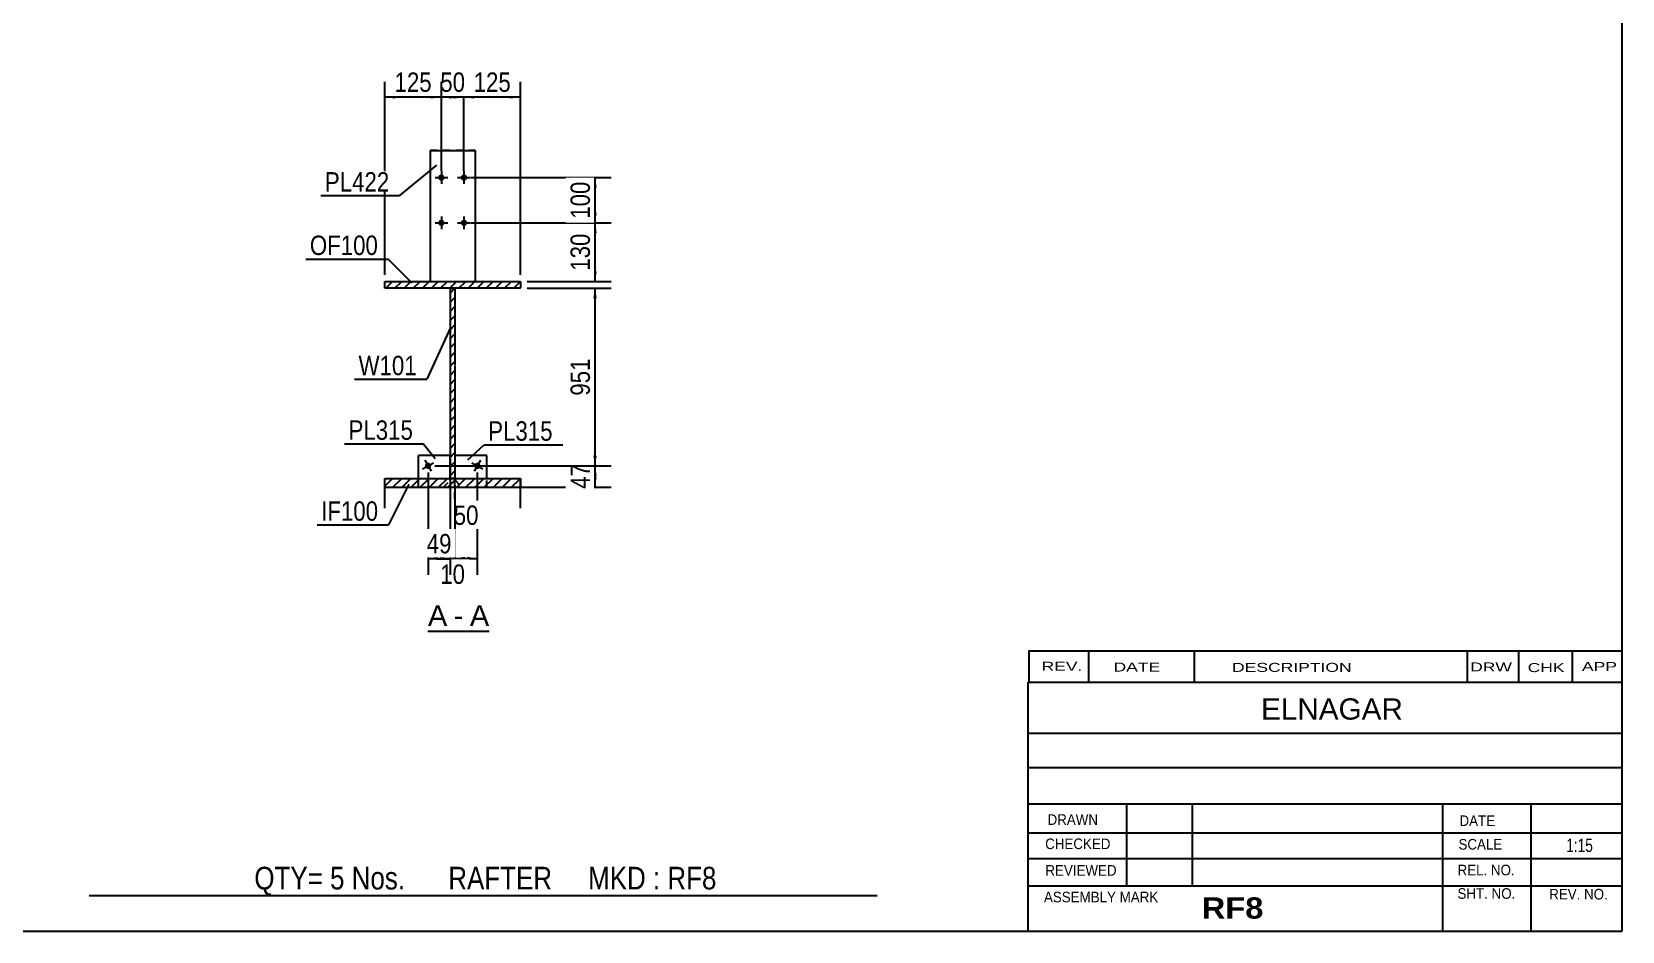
# Model space of a CAD drawing. Header units: millimetres. Extents: x -346 to 56, y -191 to 86.
# Drawn here: x -178.2 to 56.4, y -190.7 to -58 of the extents above; entities that cross this region are included whole.
import ezdxf

# ---------------------------------------------------------------- set-up
doc = ezdxf.new("R2010")
doc.units = ezdxf.units.MM
doc.linetypes.add('DXK_LINE_DOT1', pattern=[1.8814, 0.9407, -0.9407])
doc.styles.add('Arial', font='ARIAL.TTF', dxfattribs={"height": 0.2})
doc.styles.add('Arial Bold', font='ARIALBD.TTF', dxfattribs={"height": 0.2})
doc.styles.add('Arial Narrow', font='ARIALN.TTF', dxfattribs={"height": 0.2})

# ---------------------------------------------------------------- blocks, each defined once
blk = doc.blocks.new('Unknown-623384984-1210')
at = {"color": 5, "linetype": 'Continuous'}
for p, q in [((56.42, -190.71), (56.42, 86.29)), ((-343.58, -190.71), (56.42, -190.71))]:
    blk.add_line(p, q, dxfattribs=at)
blk = doc.blocks.new('Unknown-623384984-12 - 7592')
at = {"color": 7, "linetype": 'Continuous'}
blk.add_line((-119.73, -146.42), (-110.7, -146.42), dxfattribs=at)
at = {"color": 0, "linetype": 'Continuous'}
blk.add_wipeout([(-116.89, -145.67), (-116.89, -142.47), (-119.73, -142.47), (-119.73, -145.67)], dxfattribs=at)
blk.add_wipeout([(-114.51, -145.67), (-114.51, -142.47), (-115.93, -142.47), (-115.93, -145.67)], dxfattribs=at)
at = {"color": 96, "linetype": 'Continuous', "style": 'Arial'}
blk.add_text('A', height=3.06, dxfattribs=at).set_placement((-119.73, -145.67))
at = {"color": 0, "linetype": 'Continuous'}
blk.add_wipeout([(-110.7, -145.67), (-110.7, -142.47), (-113.55, -142.47), (-113.55, -145.67)], dxfattribs=at)
at = {"color": 96, "linetype": 'Continuous', "style": 'Arial'}
for s, p in [('A', (-113.55, -145.67)), ('-', (-115.93, -145.67))]:
    blk.add_text(s, height=3.06, dxfattribs=at).set_placement(p)
blk = doc.blocks.new('Part-623384984-7593 - 7592')
at = {"linetype": 'Continuous'}
h = blk.add_hatch(dxfattribs=at)
h.set_pattern_fill('', scale=0.3, style=0, pattern_type=0)
h.set_pattern_definition([(45, (-106.0851, -94.8621), (-0.67352, 0.67352), [])])
h.paths.add_polyline_path([(-106.09, -95.86), (-106.09, -94.86), (-126.09, -94.86), (-126.09, -95.86)])
at = {"color": 2, "linetype": 'Continuous'}
for p, q in [((-126.09, -95.86), (-126.09, -94.86)), ((-126.09, -94.86), (-106.09, -94.86)), ((-106.09, -95.86), (-126.09, -95.86)), ((-106.09, -94.86), (-106.09, -95.86))]:
    blk.add_line(p, q, dxfattribs=at)
blk = doc.blocks.new('Bolt-623384984-7699 - 7592')
at = {"linetype": 'Continuous'}
for points in [[(-117.29, -79.53, -1), (-118.22, -79.53, -1)], [(-113.95, -79.53, -1), (-114.89, -79.53, -1)], [(-117.29, -86.2, -1), (-118.22, -86.2, -1)], [(-113.95, -86.2, -1), (-114.89, -86.2, -1)]]:
    blk.add_hatch(color=3, dxfattribs=at).paths.add_polyline_path(points)
at = {"color": 3, "linetype": 'Continuous'}
for p, q in [((-118.69, -79.53), (-116.82, -79.53)), ((-117.75, -78.6), (-117.75, -80.46)), ((-115.35, -79.53), (-113.49, -79.53)), ((-114.42, -78.6), (-114.42, -80.46)), ((-118.69, -86.2), (-116.82, -86.2)), ((-117.75, -85.26), (-117.75, -87.13)), ((-115.35, -86.2), (-113.49, -86.2)), ((-114.42, -85.26), (-114.42, -87.13))]:
    blk.add_line(p, q, dxfattribs=at)
blk = doc.blocks.new('Part-623384984-7598 - 7592')
at = {"linetype": 'Continuous'}
h = blk.add_hatch(dxfattribs=at)
h.set_pattern_fill('', scale=0.3, style=0, pattern_type=0)
h.set_pattern_definition([(45, (-115.7518, -95.8621), (-0.67352, 0.67352), [])])
h.paths.add_polyline_path([(-115.75, -123.92), (-115.75, -95.86), (-116.42, -95.86), (-116.42, -123.92)])
at = {"color": 2, "linetype": 'Continuous'}
for p, q in [((-116.42, -107.2), (-116.42, -95.86)), ((-116.42, -95.86), (-115.75, -95.86)), ((-115.75, -95.86), (-115.75, -107.2)), ((-116.42, -123.92), (-116.42, -107.3)), ((-115.75, -107.3), (-115.75, -123.92)), ((-115.75, -123.92), (-116.42, -123.92))]:
    blk.add_line(p, q, dxfattribs=at)
at = {"color": 7, "linetype": 'DXK_LINE_DOT1'}
for p, q in [((-116.42, -126.94), (-116.42, -123.92)), ((-115.75, -126.94), (-115.75, -123.92))]:
    blk.add_line(p, q, dxfattribs=at)
blk = doc.blocks.new('Part-623384984-7672 - 7592')
at = {"color": 2, "linetype": 'Continuous'}
for p, q in [((-116.44, -120.52), (-121.11, -120.52)), ((-121.11, -123.92), (-121.11, -120.52)), ((-116.44, -123.92), (-116.44, -120.52))]:
    blk.add_line(p, q, dxfattribs=at)
at = {"color": 7, "linetype": 'DXK_LINE_DOT1'}
for p, q in [((-116.44, -120.52), (-121.11, -120.52)), ((-121.11, -125.18), (-121.11, -123.92)), ((-117.44, -125.18), (-116.44, -124.18)), ((-116.44, -124.18), (-116.44, -123.92)), ((-121.11, -125.18), (-117.44, -125.18))]:
    blk.add_line(p, q, dxfattribs=at)
blk = doc.blocks.new('Part-623384984-7600 - 7592')
at = {"linetype": 'Continuous'}
h = blk.add_hatch(dxfattribs=at)
h.set_pattern_fill('', scale=0.3, style=0, pattern_type=0)
h.set_pattern_definition([(45, (-106.0851, -123.9151), (-0.67352, 0.67352), [])])
h.paths.add_polyline_path([(-106.09, -125.27), (-106.09, -123.92), (-126.09, -123.92), (-126.09, -125.27)])
at = {"color": 7, "linetype": 'DXK_LINE_DOT1'}
for p, q in [((-126.09, -125.27), (-126.09, -123.92)), ((-106.09, -125.27), (-106.09, -123.92))]:
    blk.add_line(p, q, dxfattribs=at)
at = {"color": 2, "linetype": 'Continuous'}
for p, q in [((-126.09, -125.27), (-126.09, -123.92)), ((-126.09, -123.92), (-106.09, -123.92)), ((-106.09, -123.92), (-106.09, -125.27)), ((-126.09, -128.29), (-126.09, -125.27)), ((-106.09, -125.27), (-126.09, -125.27)), ((-106.09, -128.29), (-106.09, -125.27))]:
    blk.add_line(p, q, dxfattribs=at)
blk = doc.blocks.new('Part-623384984-7669 - 7592')
at = {"color": 2, "linetype": 'Continuous'}
for p, q in [((-111.07, -120.52), (-115.73, -120.52)), ((-115.73, -123.92), (-115.73, -120.52)), ((-111.07, -123.92), (-111.07, -120.52))]:
    blk.add_line(p, q, dxfattribs=at)
at = {"color": 7, "linetype": 'DXK_LINE_DOT1'}
for p, q in [((-111.07, -120.52), (-115.73, -120.52)), ((-115.73, -124.18), (-115.73, -123.92)), ((-115.73, -124.18), (-114.73, -125.18)), ((-111.07, -125.18), (-111.07, -123.92)), ((-114.73, -125.18), (-111.07, -125.18))]:
    blk.add_line(p, q, dxfattribs=at)
blk = doc.blocks.new('Part-623384984-7637 - 7592')
at = {"color": 2, "linetype": 'Continuous'}
for p, q in [((-119.42, -75.53), (-119.42, -94.86)), ((-119.42, -75.53), (-112.75, -75.53)), ((-112.75, -75.53), (-112.75, -94.86))]:
    blk.add_line(p, q, dxfattribs=at)
at = {"color": 7, "linetype": 'DXK_LINE_DOT1'}
for p, q in [((-112.75, -75.53), (-119.42, -75.53)), ((-119.42, -94.86), (-112.75, -94.86))]:
    blk.add_line(p, q, dxfattribs=at)
blk = doc.blocks.new('Bolt-623384984-7708 - 7592')
at = {"linetype": 'Continuous'}
blk.add_hatch(color=3, dxfattribs=at).paths.add_polyline_path([(-112.05, -122.28, -1), (-112.86, -121.82, -1)])
at = {"color": 3, "linetype": 'Continuous'}
for p, q in [((-113.26, -121.59), (-111.64, -122.51)), ((-111.99, -121.24), (-112.91, -122.86))]:
    blk.add_line(p, q, dxfattribs=at)
blk = doc.blocks.new('Bolt-623384984-7711 - 7592')
at = {"linetype": 'Continuous'}
blk.add_hatch(color=3, dxfattribs=at).paths.add_polyline_path([(-119.31, -121.82, -1), (-120.12, -122.28, -1)])
at = {"color": 3, "linetype": 'Continuous'}
for p, q in [((-120.53, -122.51), (-118.91, -121.59)), ((-120.18, -121.24), (-119.26, -122.86))]:
    blk.add_line(p, q, dxfattribs=at)
blk = doc.blocks.new('StraightDimension-623384984-7809 - 7592')
at = {"linetype": 'Continuous'}
for points in [[(-95.34, -87.7), (-95.09, -86.2), (-94.84, -87.7)], [(-94.84, -93.36), (-95.09, -94.86), (-95.34, -93.36)]]:
    blk.add_hatch(color=7, dxfattribs=at).paths.add_polyline_path(points)
at = {"color": 7, "linetype": 'Continuous'}
for p, q in [((-113.42, -86.2), (-92.69, -86.2)), ((-95.09, -94.86), (-95.09, -86.2)), ((-105.09, -94.86), (-92.69, -94.86))]:
    blk.add_line(p, q, dxfattribs=at)
at = {"color": 0}
blk.add_wipeout([(-95.24, -87.19), (-99.44, -87.19), (-99.44, -93.87), (-95.24, -93.87)], dxfattribs=at)
at = {"color": 3, "style": 'Arial Narrow'}
blk.add_text('130', height=2.863, rotation=90.0002, dxfattribs=at).set_placement((-95.84, -93.27))
blk = doc.blocks.new('StraightDimension-623384984-7993 - 7592')
at = {"linetype": 'Continuous'}
for points in [[(-95.34, -123.55), (-95.09, -122.05), (-94.84, -123.55)], [(-94.84, -123.68), (-95.09, -125.18), (-95.34, -123.68)]]:
    blk.add_hatch(color=7, dxfattribs=at).paths.add_polyline_path(points)
at = {"color": 7, "linetype": 'Continuous'}
for p, q in [((-118.72, -122.05), (-92.69, -122.05)), ((-95.09, -125.18), (-95.09, -122.05)), ((-110.07, -125.18), (-92.69, -125.18))]:
    blk.add_line(p, q, dxfattribs=at)
at = {"color": 0}
blk.add_wipeout([(-95.24, -121.19), (-99.44, -121.19), (-99.44, -126.04), (-95.24, -126.04)], dxfattribs=at)
at = {"color": 3, "style": 'Arial Narrow'}
blk.add_text('47', height=2.863, rotation=90.0002, dxfattribs=at).set_placement((-95.84, -125.44))
blk = doc.blocks.new('StraightDimension-623384984-7808 - 7592')
at = {"linetype": 'Continuous'}
for points in [[(-95.34, -81.03), (-95.09, -79.53), (-94.84, -81.03)], [(-94.84, -84.7), (-95.09, -86.2), (-95.34, -84.7)]]:
    blk.add_hatch(color=7, dxfattribs=at).paths.add_polyline_path(points)
at = {"color": 7, "linetype": 'Continuous'}
for p, q in [((-113.42, -79.53), (-92.69, -79.53)), ((-95.09, -86.2), (-95.09, -79.53)), ((-113.42, -86.2), (-92.69, -86.2))]:
    blk.add_line(p, q, dxfattribs=at)
at = {"color": 0}
blk.add_wipeout([(-95.24, -79.52), (-99.44, -79.52), (-99.44, -86.2), (-95.24, -86.2)], dxfattribs=at)
at = {"color": 3, "style": 'Arial Narrow'}
blk.add_text('100', height=2.863, rotation=90.0002, dxfattribs=at).set_placement((-95.84, -85.6))
blk = doc.blocks.new('StraightDimension-623384984-7823 - 7592')
at = {"linetype": 'Continuous'}
for points in [[(-112.92, -67.88), (-114.42, -67.63), (-112.92, -67.38)], [(-107.59, -67.38), (-106.09, -67.63), (-107.59, -67.88)]]:
    blk.add_hatch(color=7, dxfattribs=at).paths.add_polyline_path(points)
at = {"color": 7, "linetype": 'Continuous'}
for p, q in [((-114.42, -78.53), (-114.42, -65.38)), ((-106.09, -93.86), (-106.09, -65.38)), ((-114.42, -67.63), (-106.09, -67.63))]:
    blk.add_line(p, q, dxfattribs=at)
at = {"color": 0}
blk.add_wipeout([(-106.91, -67.48), (-106.91, -63.28), (-113.59, -63.28), (-113.59, -67.48)], dxfattribs=at)
at = {"color": 3, "style": 'Arial Narrow'}
blk.add_text('125', height=2.863, dxfattribs=at).set_placement((-112.99, -66.88))
blk = doc.blocks.new('StraightDimension-623384984-7824 - 7592')
at = {"linetype": 'Continuous'}
for points in [[(-116.25, -67.88), (-117.75, -67.63), (-116.25, -67.38)], [(-115.92, -67.38), (-114.42, -67.63), (-115.92, -67.88)]]:
    blk.add_hatch(color=7, dxfattribs=at).paths.add_polyline_path(points)
at = {"color": 7, "linetype": 'Continuous'}
for p, q in [((-117.75, -78.53), (-117.75, -65.38)), ((-114.42, -78.53), (-114.42, -65.38)), ((-117.75, -67.63), (-114.42, -67.63))]:
    blk.add_line(p, q, dxfattribs=at)
at = {"color": 0}
blk.add_wipeout([(-113.66, -67.48), (-113.66, -63.28), (-118.51, -63.28), (-118.51, -67.48)], dxfattribs=at)
at = {"color": 3, "style": 'Arial Narrow'}
blk.add_text('50', height=2.863, dxfattribs=at).set_placement((-117.91, -66.88))
blk = doc.blocks.new('StraightDimension-623384984-7825 - 7592')
at = {"linetype": 'Continuous'}
for points in [[(-124.59, -67.88), (-126.09, -67.63), (-124.59, -67.38)], [(-119.25, -67.38), (-117.75, -67.63), (-119.25, -67.88)]]:
    blk.add_hatch(color=7, dxfattribs=at).paths.add_polyline_path(points)
at = {"color": 7, "linetype": 'Continuous'}
for p, q in [((-126.09, -93.86), (-126.09, -65.38)), ((-117.75, -78.53), (-117.75, -65.38)), ((-126.09, -67.63), (-117.75, -67.63))]:
    blk.add_line(p, q, dxfattribs=at)
at = {"color": 0}
blk.add_wipeout([(-118.58, -67.48), (-118.58, -63.28), (-125.26, -63.28), (-125.26, -67.48)], dxfattribs=at)
at = {"color": 3, "style": 'Arial Narrow'}
blk.add_text('125', height=2.863, dxfattribs=at).set_placement((-124.66, -66.88))
blk = doc.blocks.new('StraightDimension-623384984-7992 - 7592')
at = {"linetype": 'Continuous'}
for points in [[(-95.34, -97.36), (-95.09, -95.86), (-94.84, -97.36)], [(-94.84, -120.55), (-95.09, -122.05), (-95.34, -120.55)]]:
    blk.add_hatch(color=7, dxfattribs=at).paths.add_polyline_path(points)
at = {"color": 7, "linetype": 'Continuous'}
for p, q in [((-105.09, -95.86), (-92.69, -95.86)), ((-95.09, -122.05), (-95.09, -95.86)), ((-118.72, -122.05), (-92.69, -122.05))]:
    blk.add_line(p, q, dxfattribs=at)
at = {"color": 0}
blk.add_wipeout([(-95.24, -105.61), (-99.44, -105.61), (-99.44, -112.3), (-95.24, -112.3)], dxfattribs=at)
at = {"color": 3, "style": 'Arial Narrow'}
blk.add_text('951', height=2.863, rotation=90.0002, dxfattribs=at).set_placement((-95.84, -111.7))
blk = doc.blocks.new('StraightDimension-623384984-8086 - 7592')
at = {"linetype": 'Continuous'}
for points in [[(-114.25, -135.97), (-115.75, -135.72), (-114.25, -135.47)], [(-113.95, -135.47), (-112.45, -135.72), (-113.95, -135.97)]]:
    blk.add_hatch(color=7, dxfattribs=at).paths.add_polyline_path(points)
at = {"color": 7, "linetype": 'Continuous'}
for p, q in [((-112.45, -123.05), (-112.45, -138.12)), ((-115.75, -124.92), (-115.75, -138.12)), ((-115.75, -135.72), (-112.45, -135.72))]:
    blk.add_line(p, q, dxfattribs=at)
at = {"color": 0}
blk.add_wipeout([(-111.67, -131.37), (-111.67, -127.17), (-116.53, -127.17), (-116.53, -131.37)], dxfattribs=at)
at = {"color": 3, "style": 'Arial Narrow'}
blk.add_text('50', height=2.863, dxfattribs=at).set_placement((-115.93, -130.77))
blk = doc.blocks.new('StraightDimension-623384984-8087 - 7592')
at = {"linetype": 'Continuous'}
for points in [[(-117.94, -135.47), (-116.44, -135.72), (-117.94, -135.97)], [(-114.25, -135.97), (-115.75, -135.72), (-114.25, -135.47)]]:
    blk.add_hatch(color=7, dxfattribs=at).paths.add_polyline_path(points)
at = {"color": 7, "linetype": 'Continuous'}
for p, q in [((-116.44, -124.92), (-116.44, -137.97)), ((-115.75, -124.92), (-115.75, -137.97)), ((-116.44, -135.72), (-115.75, -135.72))]:
    blk.add_line(p, q, dxfattribs=at)
at = {"color": 0}
blk.add_wipeout([(-113.67, -140.07), (-113.67, -135.87), (-118.52, -135.87), (-118.52, -140.07)], dxfattribs=at)
at = {"color": 3, "style": 'Arial Narrow'}
blk.add_text('10', height=2.863, dxfattribs=at).set_placement((-117.92, -139.47))
blk = doc.blocks.new('StraightDimension-623384984-8088 - 7592')
at = {"linetype": 'Continuous'}
for points in [[(-118.22, -135.97), (-119.72, -135.72), (-118.22, -135.47)], [(-117.94, -135.47), (-116.44, -135.72), (-117.94, -135.97)]]:
    blk.add_hatch(color=7, dxfattribs=at).paths.add_polyline_path(points)
at = {"color": 7, "linetype": 'Continuous'}
for p, q in [((-119.72, -123.05), (-119.72, -138.12)), ((-116.44, -124.92), (-116.44, -138.12)), ((-119.72, -135.72), (-116.44, -135.72))]:
    blk.add_line(p, q, dxfattribs=at)
at = {"color": 0}
blk.add_wipeout([(-115.65, -135.57), (-115.65, -131.37), (-120.51, -131.37), (-120.51, -135.57)], dxfattribs=at)
at = {"color": 3, "style": 'Arial Narrow'}
blk.add_text('49', height=2.863, dxfattribs=at).set_placement((-119.91, -134.97))
blk = doc.blocks.new('CBS_CALLOFF-623384984-10004')
at = {"color": 7, "linetype": 'Continuous'}
blk.add_line((-169.71, -185.44), (-53.47, -185.46), dxfattribs=at)
at = {"color": 3, "linetype": 'Continuous', "style": 'Arial Narrow'}
blk.add_text('QTY= 5 Nos.      RAFTER     MKD : RF8', height=3.3405, dxfattribs=at).set_placement((-145.34, -184.55))
blk = doc.blocks.new('CBS_NAME_BLOG-623384984-10005')
at = {"color": 7, "linetype": 'Continuous'}
for p, q in [((-31.18, -153.96), (56.34, -153.96)), ((-31.18, -190.67), (-31.18, -153.96)), ((-31.17, -161.49), (56.34, -161.49)), ((-31.1, -166.55), (56.42, -166.55)), ((-31.18, -171.92), (56.34, -171.92)), ((-16.65, -184.02), (-16.65, -171.93)), ((-6.97, -184), (-6.97, -171.93)), ((29.95, -190.67), (29.95, -171.93)), ((43, -190.67), (43, -171.92)), ((-31.17, -176.22), (56.42, -176.2)), ((-31.18, -179.96), (56.34, -179.96)), ((-31.18, -184.01), (56.34, -184.01)), ((-31.18, -190.71), (56.42, -190.71))]:
    blk.add_line(p, q, dxfattribs=at)
at = {"color": 3, "linetype": 'Continuous', "style": 'Arial'}
blk.add_text('ELNAGAR', height=3.133, dxfattribs=at).set_placement((3.15, -159.49))
at = {"color": 3, "linetype": 'Continuous'}
for s, height, style, width, p in [('DRAWN', 1.566, 'Arial', 0.9, (-28.34, -175.03)), ('DATE', 1.566, 'Arial', 0.9, (32.42, -175.19)), ('CHECKED', 1.566, 'Arial', 0.9, (-28.69, -178.6)), ('SCALE', 1.566, 'Arial', 0.9, (32.27, -178.67)), ('1:15', 1.957, 'Arial Narrow', 0.9, (48.16, -179.02)), ('REVIEWED', 1.566, 'Arial', 0.9, (-28.66, -182.52)), ('REL. NO.', 1.566, 'Arial', 0.9, (32.13, -182.47)), ('ASSEMBLY MARK', 1.5663, 'Arial', 0.9, (-28.87, -186.45)), ('SHT. NO.', 1.566, 'Arial', 0.9, (32.12, -185.93)), ('REV. NO.', 1.566, 'Arial', 0.9, (45.65, -186.03)), ('RF8', 3.131, 'Arial Bold', 1.1, (-5.6, -188.85))]:
    blk.add_text(s, height=height, dxfattribs=dict(at, style=style, width=width)).set_placement(p)
blk = doc.blocks.new('CBS_REVISION-623384984-10006')
at = {"color": 7, "linetype": 'Continuous'}
for p, q in [((-31.09, -149.32), (-31.09, -153.96)), ((-31.09, -149.33), (56.41, -149.33)), ((-22.3, -149.33), (-22.3, -153.96)), ((-6.7, -149.33), (-6.7, -153.89)), ((33.56, -149.33), (33.56, -153.96)), ((41.1, -149.33), (41.1, -153.96)), ((49.05, -149.33), (49.05, -153.96)), ((-31.09, -153.96), (56.41, -153.96))]:
    blk.add_line(p, q, dxfattribs=at)
at = {"color": 7, "style": 'Arial Narrow', "width": 1.7}
for s, height, p in [('REV.', 1.326, (-29.23, -152.28)), ('DATE', 1.326, (-18.61, -152.4)), ('DESCRIPTION', 1.3257, (-1.13, -152.45)), ('DRW', 1.326, (33.99, -152.39)), ('CHK', 1.326, (42.47, -152.48)), ('APP', 1.326, (50.48, -152.32))]:
    blk.add_text(s, height=height, dxfattribs=at).set_placement(p)
blk = doc.blocks.new('Mark-623384984-7718 - 7592')
at = {"color": 7, "linetype": 'Continuous'}
blk.add_line((-122.07, -95.08), (-125.6, -91.55), dxfattribs=at)
at = {"color": 0}
blk.add_wipeout([(-127.1, -90.95), (-127.1, -87.95), (-137.15, -87.95), (-137.15, -90.95)], dxfattribs=at)
blk.add_wipeout([(-127.1, -90.95), (-127.1, -87.95), (-137.15, -87.95), (-137.15, -90.95)], dxfattribs=at)
at = {"color": 7, "linetype": 'Continuous'}
blk.add_line((-137.75, -91.55), (-125.6, -91.55), dxfattribs=at)
at = {"color": 3, "style": 'Arial Narrow'}
blk.add_text('OF100', height=2.863, dxfattribs=at).set_placement((-137.15, -90.95))
blk = doc.blocks.new('Mark-623384984-7721 - 7592')
at = {"color": 7, "linetype": 'Continuous'}
blk.add_line((-116.34, -101.55), (-119.88, -109.28), dxfattribs=at)
at = {"color": 0}
blk.add_wipeout([(-121.38, -108.68), (-121.38, -105.68), (-129.97, -105.68), (-129.97, -108.68)], dxfattribs=at)
blk.add_wipeout([(-121.38, -108.68), (-121.38, -105.68), (-129.97, -105.68), (-129.97, -108.68)], dxfattribs=at)
at = {"color": 7, "linetype": 'Continuous'}
blk.add_line((-130.57, -109.28), (-119.88, -109.28), dxfattribs=at)
at = {"color": 3, "style": 'Arial Narrow'}
blk.add_text('W101', height=2.863, dxfattribs=at).set_placement((-129.97, -108.68))
blk = doc.blocks.new('Mark-623384984-7724 - 7592')
at = {"color": 7, "linetype": 'Continuous'}
blk.add_line((-122.57, -124.75), (-125.57, -130.76), dxfattribs=at)
at = {"color": 0}
blk.add_wipeout([(-127.07, -130.16), (-127.07, -127.16), (-135.48, -127.16), (-135.48, -130.16)], dxfattribs=at)
blk.add_wipeout([(-127.07, -130.16), (-127.07, -127.16), (-135.48, -127.16), (-135.48, -130.16)], dxfattribs=at)
at = {"color": 7, "linetype": 'Continuous'}
blk.add_line((-136.08, -130.76), (-125.57, -130.76), dxfattribs=at)
at = {"color": 3, "style": 'Arial Narrow'}
blk.add_text('IF100', height=2.863, dxfattribs=at).set_placement((-135.48, -130.16))
blk = doc.blocks.new('Mark-623384984-7727 - 7592')
at = {"color": 7, "linetype": 'Continuous'}
blk.add_line((-118.49, -77.72), (-123.93, -82.19), dxfattribs=at)
at = {"color": 0}
blk.add_wipeout([(-125.43, -81.59), (-125.43, -78.59), (-134.93, -78.59), (-134.93, -81.59)], dxfattribs=at)
blk.add_wipeout([(-125.43, -81.59), (-125.43, -78.59), (-134.93, -78.59), (-134.93, -81.59)], dxfattribs=at)
at = {"color": 7, "linetype": 'Continuous'}
blk.add_line((-135.53, -82.19), (-123.93, -82.19), dxfattribs=at)
at = {"color": 3, "style": 'Arial Narrow'}
blk.add_text('PL422', height=2.863, dxfattribs=at).set_placement((-134.93, -81.59))
blk = doc.blocks.new('Mark-623384984-7730 - 7592')
at = {"color": 0}
blk.add_wipeout([(-101.34, -118.35), (-101.34, -115.35), (-110.84, -115.35), (-110.84, -118.35)], dxfattribs=at)
blk.add_wipeout([(-101.34, -118.35), (-101.34, -115.35), (-110.84, -115.35), (-110.84, -118.35)], dxfattribs=at)
at = {"color": 7, "linetype": 'Continuous'}
for p, q in [((-113.84, -121.16), (-111.44, -118.95)), ((-111.44, -118.95), (-99.84, -118.95))]:
    blk.add_line(p, q, dxfattribs=at)
at = {"color": 3, "style": 'Arial Narrow'}
blk.add_text('PL315', height=2.863, dxfattribs=at).set_placement((-110.84, -118.35))
blk = doc.blocks.new('Mark-623384984-7733 - 7592')
at = {"color": 7, "linetype": 'Continuous'}
blk.add_line((-118.67, -121.03), (-120.44, -118.81), dxfattribs=at)
at = {"color": 0}
blk.add_wipeout([(-121.94, -118.21), (-121.94, -115.21), (-131.44, -115.21), (-131.44, -118.21)], dxfattribs=at)
blk.add_wipeout([(-121.94, -118.21), (-121.94, -115.21), (-131.44, -115.21), (-131.44, -118.21)], dxfattribs=at)
at = {"color": 7, "linetype": 'Continuous'}
blk.add_line((-132.04, -118.81), (-120.44, -118.81), dxfattribs=at)
at = {"color": 3, "style": 'Arial Narrow'}
blk.add_text('PL315', height=2.863, dxfattribs=at).set_placement((-131.44, -118.21))

msp = doc.modelspace()

# ---------------------------------------------------------------- block references
for name in ['Unknown-623384984-1210', 'Part-623384984-7637 - 7592', 'Bolt-623384984-7699 - 7592', 'Part-623384984-7593 - 7592', 'Part-623384984-7598 - 7592', 'Part-623384984-7672 - 7592', 'Bolt-623384984-7711 - 7592', 'Part-623384984-7669 - 7592', 'Bolt-623384984-7708 - 7592', 'Part-623384984-7600 - 7592', 'CBS_REVISION-623384984-10006', 'CBS_NAME_BLOG-623384984-10005', 'CBS_CALLOFF-623384984-10004']:
    msp.add_blockref(name, (0, 0))

# ---------------------------------------------------------------- next in the draw order: block references
for name in ['StraightDimension-623384984-7809 - 7592', 'StraightDimension-623384984-7993 - 7592', 'Mark-623384984-7724 - 7592', 'Unknown-623384984-12 - 7592']:
    msp.add_blockref(name, (0, 0))

# ---------------------------------------------------------------- next in the draw order: block references
for name in ['StraightDimension-623384984-7808 - 7592', 'StraightDimension-623384984-7992 - 7592']:
    msp.add_blockref(name, (0, 0))

# ---------------------------------------------------------------- next in the draw order: block references
for name in ['StraightDimension-623384984-7823 - 7592', 'Mark-623384984-7721 - 7592', 'Mark-623384984-7733 - 7592', 'Mark-623384984-7730 - 7592', 'StraightDimension-623384984-8086 - 7592']:
    msp.add_blockref(name, (0, 0))

# ---------------------------------------------------------------- next in the draw order: block references
for name in ['StraightDimension-623384984-7824 - 7592', 'StraightDimension-623384984-8087 - 7592']:
    msp.add_blockref(name, (0, 0))

# ---------------------------------------------------------------- next in the draw order: block references
for name in ['StraightDimension-623384984-7825 - 7592', 'StraightDimension-623384984-8088 - 7592']:
    msp.add_blockref(name, (0, 0))

# ---------------------------------------------------------------- next in the draw order: block references
for name in ['Mark-623384984-7727 - 7592', 'Mark-623384984-7718 - 7592']:
    msp.add_blockref(name, (0, 0))

doc.saveas('drawing.dxf')
